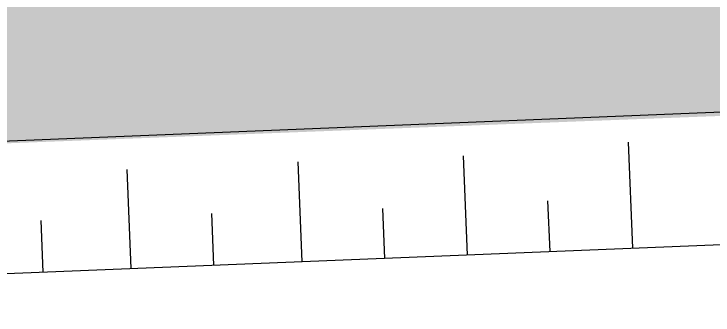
# Model space of a CAD drawing. Header units: metres. Extents: x 1956498 to 1957612, y 2277909 to 2278547.
# Drawn here: x 1956876.45 to 1956882.79, y 2278040.6 to 2278043.33 of the extents above; entities that cross this region are included whole.
import ezdxf
from ezdxf.enums import TextEntityAlignment as Align

# ---------------------------------------------------------------- set-up
doc = ezdxf.new("R2010")
doc.units = ezdxf.units.M
doc.layers.add('UBS-100-Circulation intérieure lourde', color=252, linetype='Continuous')
doc.layers.add('UBS-100-Postes', color=8, linetype='Continuous')
doc.styles.get("Standard").update_dxf_attribs({"font": 'verdana.ttf'})

# ---------------------------------------------------------------- blocks, each defined once
blk = doc.blocks.new('PdL')
at = {"color": 17, "transparency": 33554687}
for p, q in [((4.5504, 3.55), (4.5504, 4.5134)), ((0.0004, 3.55), (0.0004, 4.45)), ((1.5504, 3.55), (1.5504, 4.4583)), ((3.0504, 3.55), (3.0504, 4.45)), ((-0.7996, 3.55), (-0.7996, 4.0193)), ((0.7504, 3.55), (0.7504, 4.0193)), ((2.3004, 3.55), (2.3004, 4.0028)), ((3.8004, 3.55), (3.8004, 4.0111))]:
    blk.add_line(p, q, dxfattribs=at)
blk.add_lwpolyline([(-7.5992, -2.45), (6.3008, -2.45, 0.414214), (7.3008, -1.45), (7.3008, 3.75, 0.414214), (6.3008, 4.75), (-7.5992, 4.75, 0.414214), (-8.5992, 3.75), (-8.5992, -1.45, 0.414214)], format="xyb", close=True, dxfattribs=at)
blk.add_lwpolyline([(-7.3992, -1.25), (6.1008, -1.25), (6.1008, 3.55), (-7.3992, 3.55)], close=True, dxfattribs=at)
at = {"color": 7, "transparency": 33554687}
blk.add_attdef('NUMERO', text='', height=1, dxfattribs=at).set_placement((3.8334, 0.9778), align=Align.MIDDLE_LEFT)

msp = doc.modelspace()

# ---------------------------------------------------------------- hatches: boundary and pattern name
at = {"layer": 'UBS-100-Circulation intérieure lourde', "transparency": 33554687}
h = msp.add_hatch(color=256, dxfattribs=at)
h.dxf.hatch_style = 1
h.paths.add_polyline_path([(1956852.1678, 2278034.0005), (1956869.1671, 2278034.6737), (1956868.8743, 2278041.8722), (1956884.7694, 2278042.4828), (1956885.0607, 2278035.3201), (1956897.0396, 2278035.8073), (1956896.6091, 2278046.9349), (1956884.7674, 2278046.4856), (1956872.6613, 2278046.0262), (1956856.7313, 2278045.4143), (1956857.1099, 2278035.4366)])

# ---------------------------------------------------------------- linework, layer by layer
at = {"layer": 'UBS-100-Circulation intérieure lourde', "transparency": 33554687, "const_width": 4}
msp.add_lwpolyline([(1956895.8937, 2278041.0278), (1956889.6031, 2278043.5607, 0.106197), (1956884.2223, 2278044.491), (1956869.6732, 2278043.9114, 0.167022), (1956861.8006, 2278040.8431), (1956859.6798, 2278039.0472, -0.167022), (1956851.8071, 2278035.9788), (1956845.0168, 2278035.7022)], format="xyb", dxfattribs=at)

# ---------------------------------------------------------------- block references
at = {"layer": 'UBS-100-Postes', "transparency": 33554687, "rotation": 2.328970658530212}
msp.add_blockref('PdL', (1956877.6594, 2278037.4765), dxfattribs=at)

doc.saveas('drawing.dxf')
